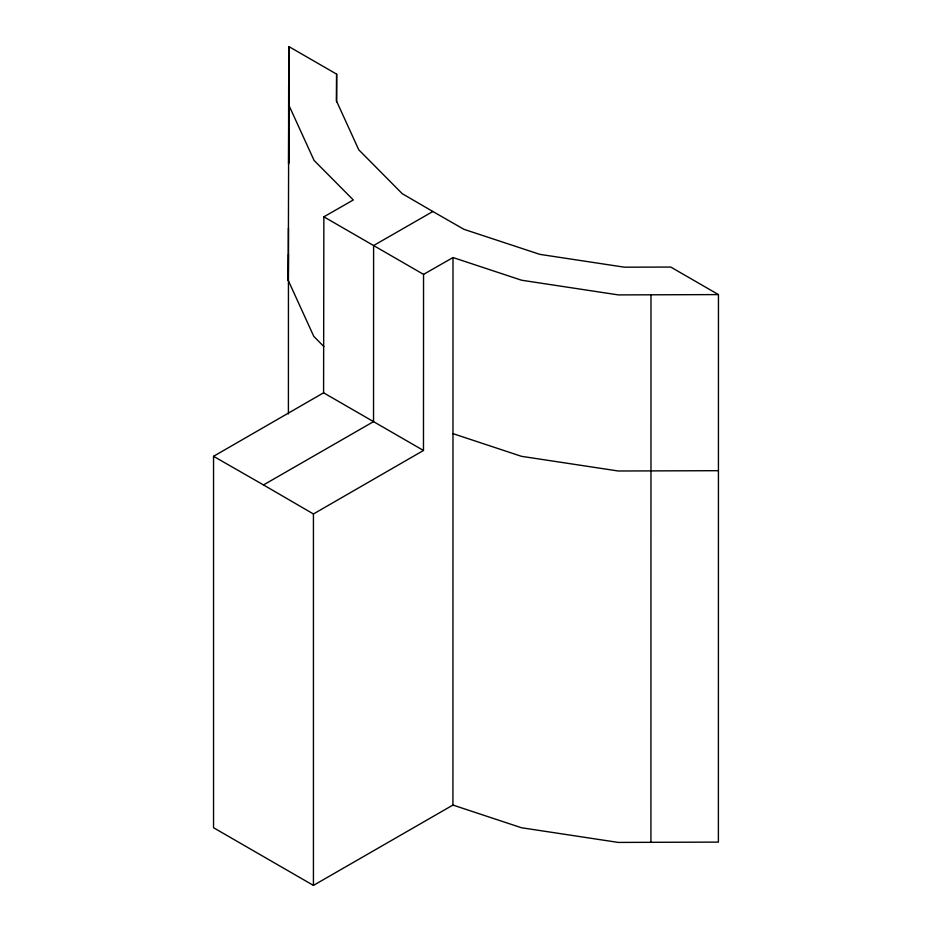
<?xml version="1.0" encoding="UTF-8"?>
<svg xmlns="http://www.w3.org/2000/svg" width="932" height="932" viewBox="0 0 932 932"><rect width="100%" height="100%" fill="white"/><g stroke="black" fill="none" stroke-linecap="round" stroke-linejoin="round"><path stroke-width="1.4" d="M313.432 885.4L313.432 513.975L423.478 450.471L423.547 274.381L323.858 216.818L323.59 392.803L213.545 456.307L213.545 827.733L313.432 885.4L452.929 805.062L521.477 827.744L618.277 842.423L718.386 842.109L718.456 294.594L670.749 267.053L624.463 267.193L539.861 254.366L463.915 229.307L432.856 211.506L402.228 193.681L358.773 149.807L336.452 100.901L336.627 74.141L288.932 46.6L288.279 280.474L313.816 336.417L323.87 346.564M452.929 805.062L452.999 257.535L521.547 280.217L618.347 294.908L718.456 294.594M650.99 294.803L650.92 842.318M288.454 228.142L288.407 413.936M288.547 164.149L288.664 85.604M288.757 162.96L288.932 46.6M336.592 101.774L336.627 74.141M288.279 280.474L288.454 254.366M432.856 211.506L373.604 245.547L373.534 421.637L263.488 484.931L213.545 456.307M323.858 216.818L353.31 199.972L314.084 160.432L288.547 104.489M423.547 274.381L452.999 257.535M718.386 470.683L618.277 470.998L521.477 456.319L452.929 433.625M323.59 392.803L423.478 450.471M263.488 484.931L313.432 513.975"/></g></svg>
